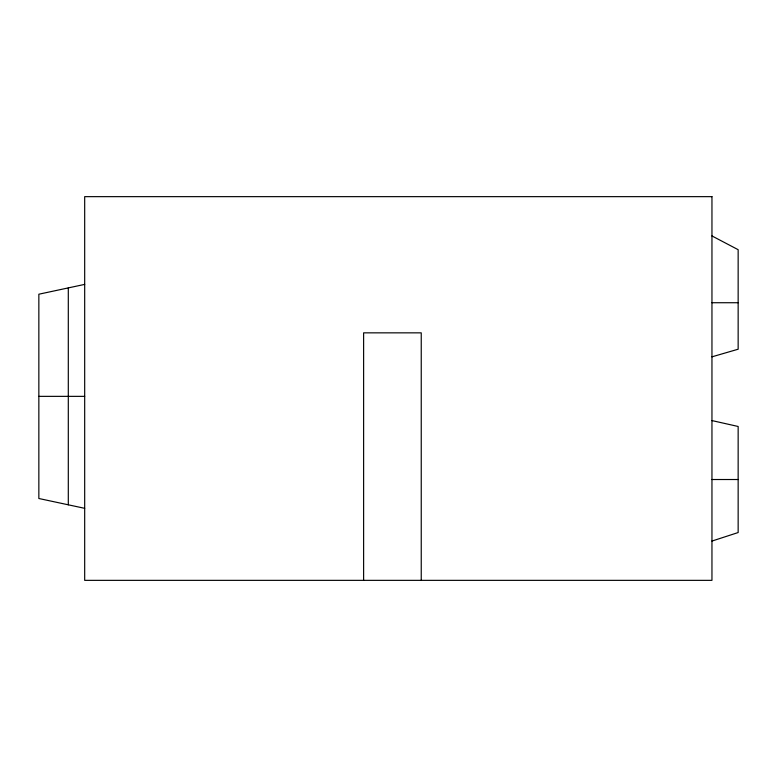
<?xml version="1.0" encoding="UTF-8"?>
<svg xmlns="http://www.w3.org/2000/svg" width="777" height="777" viewBox="0 0 777 777"><rect width="100%" height="100%" fill="white"/><g stroke="black" fill="none" stroke-linecap="round" stroke-linejoin="round"><path stroke-width="1.17" d="M711.955 541.064L738.15 532.546L738.15 426.476L711.955 420.58M711.955 356.837L738.15 349.213L738.15 249.689L711.955 235.936M84.683 284.392L38.85 294.211L38.85 498.504L84.683 508.323M711.955 302.729L738.15 302.729M38.85 396.357L84.683 396.357M711.955 479.516L738.15 479.516M421.241 580.351L421.241 332.847L363.617 332.847L363.617 580.351M68.298 287.898L68.298 504.817M711.955 196.649L84.683 196.649L84.683 580.351L711.955 580.351L711.955 196.649"/></g></svg>
